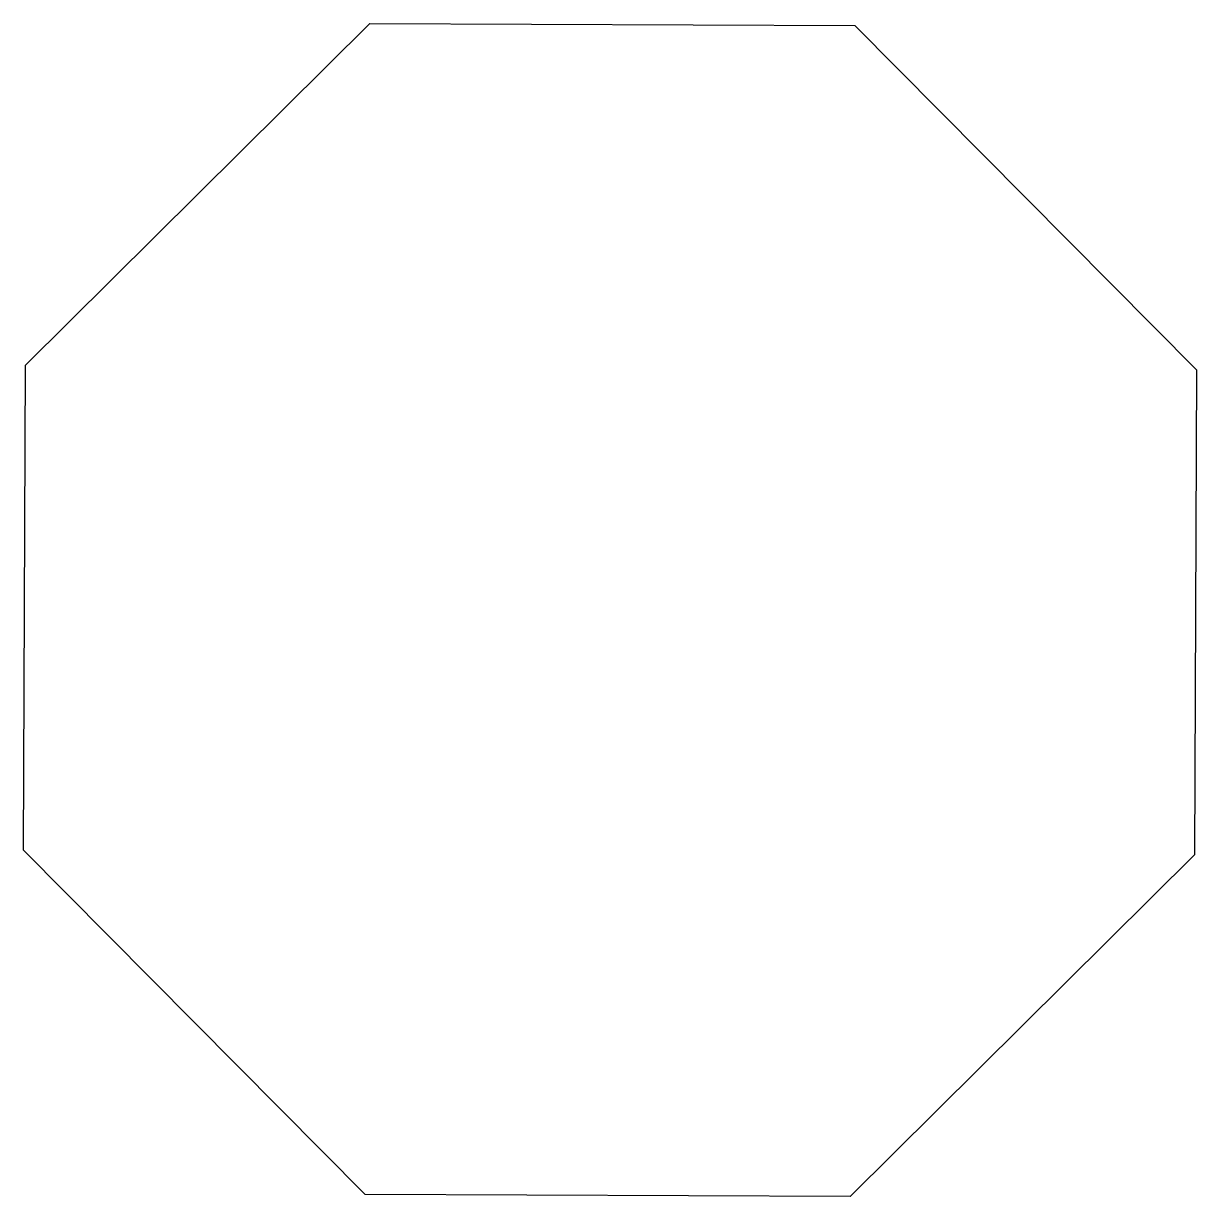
# Model space of a CAD drawing. Header units: millimetres. Extents: x 39.5 to 132.8, y 185.7 to 279.
import ezdxf

# ---------------------------------------------------------------- set-up
doc = ezdxf.new("R2010")
doc.units = ezdxf.units.MM
doc.layers.add('Capa_1', color=7, linetype='CONTINUOUS')

msp = doc.modelspace()

# ---------------------------------------------------------------- linework, layer by layer
at = {"layer": 'Capa_1', "color": 7}
msp.add_lwpolyline([(105.287445, 185.691424), (66.706801, 185.849885), (39.538217, 213.242536), (39.696678, 251.823134), (67.089361, 278.991688), (105.670003, 278.833226), (132.838589, 251.440575), (132.680127, 212.859977)], close=True, dxfattribs=at)

doc.saveas('drawing.dxf')
